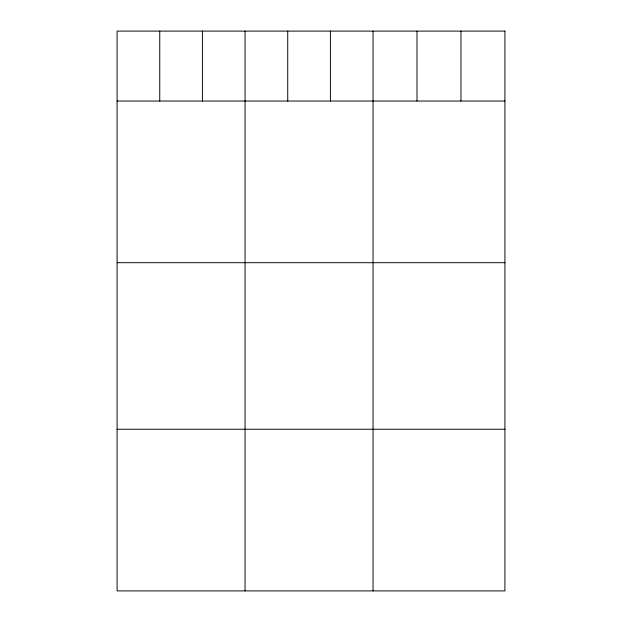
<?xml version="1.0" encoding="UTF-8"?>
<svg xmlns="http://www.w3.org/2000/svg" width="622" height="622" viewBox="0 0 622 622"><rect width="100%" height="100%" fill="white"/><g stroke="black" fill="none" stroke-linecap="round" stroke-linejoin="round"><path stroke-width="0.93" d="M117.084 101.036L504.916 101.036M117.084 262.694L504.916 262.694M117.084 429.242L504.916 429.242M460.964 31.1L460.964 101.036M417.004 31.1L417.004 101.036M373.052 31.1L373.052 590.9M330.391 31.1L330.391 101.036M287.729 31.1L287.729 101.036M245.068 31.1L245.068 590.9M202.407 31.1L202.407 101.036M159.745 31.1L159.745 101.036M504.916 31.1L117.084 31.1L117.084 590.9L504.916 590.9L504.916 31.1"/></g></svg>
